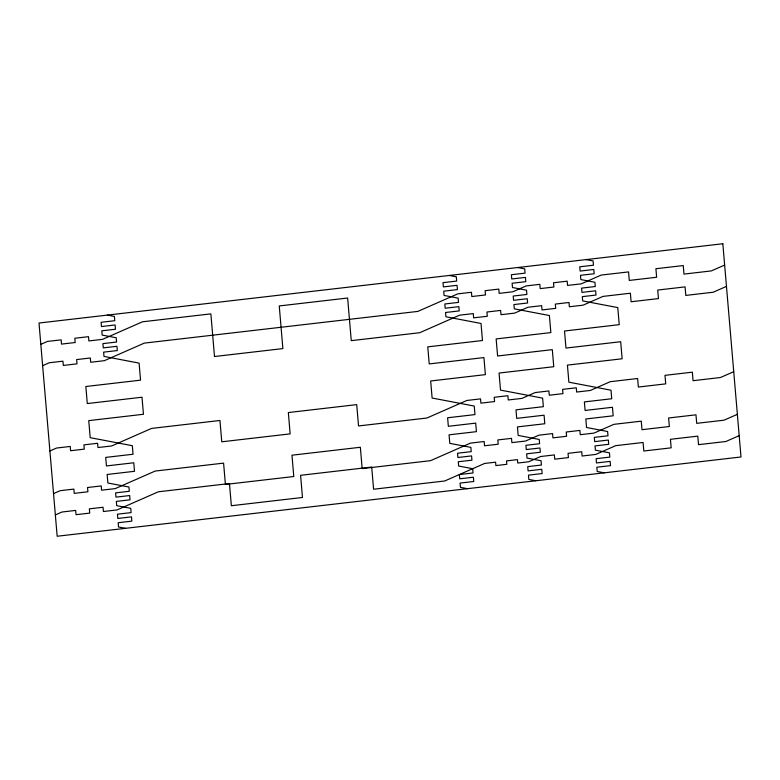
<?xml version="1.0" encoding="UTF-8"?>
<svg xmlns="http://www.w3.org/2000/svg" width="780" height="780" viewBox="0 0 780 780"><rect width="100%" height="100%" fill="white"/><g stroke="black" fill="none" stroke-linecap="round" stroke-linejoin="round"><path stroke-width="1.17" d="M40.813 344.351L47.473 341.425L61.152 339.846L61.513 344.107L75.192 342.517L74.831 338.257L88.501 336.668L88.871 340.938L102.541 339.349L142.486 321.799L210.863 313.872L214.5 356.519L282.886 348.592L279.25 305.945L347.636 298.019L351.263 340.655L419.65 332.728L459.595 315.178L473.265 313.589L473.635 317.86L487.305 316.27L486.944 312.01L500.624 310.421L500.984 314.691L514.663 313.102L527.972 307.252L541.651 305.662L542.012 309.933L555.692 308.344L555.331 304.083L569 302.494L569.371 306.755L583.04 305.175L603.018 296.4L630.367 293.221L631.098 301.753L658.447 298.584L657.725 290.053L685.074 286.884L685.805 295.415L713.154 292.237L726.472 286.387M42.637 365.674L49.286 362.749L62.965 361.169L63.326 365.43L77.005 363.841L76.645 359.58L90.324 357.991L90.685 362.261L104.364 360.672L144.3 343.122L417.836 311.405L457.772 293.855L471.452 292.276L471.812 296.536L485.491 294.947L485.131 290.686L498.8 289.097L499.171 293.368L512.84 291.779L526.159 285.928L539.838 284.339L540.199 288.61L553.878 287.02L553.508 282.76L567.187 281.171L567.548 285.431L581.227 283.852L601.195 275.077L628.553 271.908L629.275 280.43L656.633 277.261L655.902 268.729L683.26 265.561L683.982 274.092L711.341 270.913L724.649 265.064M49.901 450.967L56.56 448.042L70.229 446.452L70.6 450.723L84.269 449.134L83.909 444.873L97.588 443.284L97.948 447.544L111.628 445.965L151.564 428.415L219.95 420.478L221.764 441.802L290.15 433.875L288.337 412.552L356.714 404.625L358.537 425.948L426.913 418.022L466.859 400.471L480.529 398.882L480.899 403.143L494.569 401.563L494.208 397.293L507.887 395.714L508.248 399.974L521.927 398.395L535.236 392.535L548.915 390.956L549.276 395.216L562.955 393.637L562.594 389.366L576.274 387.787L576.635 392.048L590.314 390.458L610.282 381.683L637.63 378.514L638.362 387.046L665.71 383.867L664.989 375.346L692.338 372.167L693.069 380.698L720.418 377.53L733.736 371.68M53.527 493.613L60.187 490.688L73.866 489.099L74.227 493.36L87.906 491.78L87.545 487.51L101.215 485.93L101.585 490.191L115.255 488.602L155.201 471.052L223.587 463.125L225.4 484.448L293.787 476.522L291.964 455.198L360.35 447.272L362.164 468.595L430.55 460.668L470.486 443.108L484.165 441.529L484.526 445.79L498.206 444.21L497.845 439.94L511.524 438.36L511.885 442.621L525.564 441.031L538.873 435.181L552.552 433.602L552.913 437.863L566.592 436.273L566.231 432.013L579.901 430.423L580.271 434.694L593.941 433.105L613.909 424.33L641.267 421.161L641.989 429.692L669.347 426.514L668.616 417.992L695.975 414.814L696.696 423.345L724.054 420.176L737.363 414.326M55.351 514.937L62 512.011L75.68 510.422L76.04 514.683L89.719 513.103L89.359 508.833L103.038 507.253L103.399 511.514L117.078 509.925L158.35 491.79L229.466 483.551L231.358 505.723L302.474 497.474L300.583 475.303L371.699 467.054L373.591 489.235L444.707 480.987L484.653 463.437L495.592 462.169L495.885 465.582L506.825 464.305L506.532 460.902L517.471 459.625L517.764 463.037L528.703 461.77L540.686 456.505L554.365 454.925L554.726 459.186L568.405 457.597L568.045 453.336L581.724 451.747L582.085 456.017L595.764 454.428L615.732 445.653L643.081 442.484L643.812 451.006L671.161 447.837L670.439 439.306L697.788 436.137L698.519 444.668L725.868 441.499L739.187 435.649M586.072 259.603L593.092 260.939L593.453 265.21L579.774 266.789L580.135 271.06L593.814 269.471L594.175 273.731L580.505 275.32L580.866 279.581L594.906 282.262L595.267 286.533L581.587 288.113L581.958 292.383L595.627 290.794L595.998 295.055L582.319 296.644L582.679 300.904L617.779 307.603L619.232 324.665L564.525 331.003L565.978 348.065L620.685 341.718L622.138 358.781L567.431 365.118L568.883 382.18L611.003 390.215L611.734 398.746L584.376 401.915L585.107 410.446L612.456 407.277L613.187 415.798L585.829 418.977L586.56 427.498L607.62 431.515L607.981 435.786L594.311 437.365L594.672 441.636L608.351 440.047L608.712 444.317L595.033 445.897L595.393 450.167L609.433 452.839L609.804 457.109L596.125 458.689L596.486 462.959L610.165 461.37L610.525 465.64L596.846 467.22L597.217 471.49L604.237 472.826M517.686 267.53L524.706 268.866L525.067 273.136L511.387 274.716L511.758 278.986L525.428 277.397L525.798 281.668L512.119 283.247L512.48 287.518L526.519 290.189L526.88 294.46L513.211 296.039L513.572 300.31L527.251 298.721L527.611 302.991L513.932 304.57L514.293 308.841L549.393 315.529L550.856 332.592L496.148 338.93L497.601 355.992L552.308 349.645L553.761 366.707L499.054 373.055L500.507 390.107L542.626 398.141L543.348 406.673L515.999 409.841L516.721 418.373L544.079 415.204L544.801 423.735L517.452 426.904L518.173 435.435L539.233 439.452L539.604 443.713L525.925 445.302L526.285 449.563L539.965 447.973L540.325 452.244L526.646 453.823L527.017 458.094L541.057 460.775L541.417 465.036L527.738 466.625L528.099 470.886L541.778 469.297L542.139 473.567L528.469 475.147L528.83 479.417L535.85 480.753M449.299 275.457L456.319 276.802L456.68 281.063L443.011 282.652L443.372 286.913L457.051 285.324L457.411 289.594L443.732 291.174L444.093 295.444L458.133 298.126L458.503 302.386L444.824 303.976L445.185 308.236L458.864 306.647L459.225 310.918L445.555 312.497L445.916 316.768L481.016 323.466L482.469 340.519L427.762 346.866L429.215 363.919L483.922 357.581L485.374 374.634L430.667 380.981L432.12 398.034L474.24 406.068L474.971 414.599L447.613 417.768L448.344 426.299L475.693 423.13L476.424 431.662L449.065 434.831L449.797 443.362L470.857 447.379L471.217 451.639L457.538 453.229L457.899 457.49L471.578 455.91L471.939 460.171L458.269 461.76L458.63 466.021L472.67 468.702L473.031 472.963L459.352 474.552L459.722 478.813L473.392 477.233L473.762 481.494L460.083 483.083L460.444 487.344L467.464 488.68M107.386 315.101L114.406 316.446L114.767 320.707L101.088 322.296L101.449 326.557L115.128 324.968L115.489 329.238L101.819 330.817L102.18 335.088L116.22 337.769L116.581 342.03L102.911 343.619L103.272 347.88L116.951 346.291L117.312 350.561L103.633 352.141L103.993 356.411L139.094 363.11L140.546 380.162L85.839 386.51L87.292 403.562L141.999 397.225L143.452 414.277L88.744 420.625L90.207 437.677L132.327 445.712L133.049 454.243L105.7 457.411L106.421 465.943L133.78 462.774L134.501 471.305L107.153 474.474L107.874 483.005L128.934 487.022L129.295 491.283L115.625 492.872L115.986 497.133L129.665 495.553L130.026 499.814L116.347 501.403L116.707 505.664L130.748 508.345L131.118 512.606L117.439 514.196L117.799 518.456L131.479 516.877L131.839 521.137L118.16 522.727L118.531 526.987L125.551 528.323M722.836 243.75L39 323.027L57.164 536.25L741 456.973L722.836 243.75"/></g></svg>
